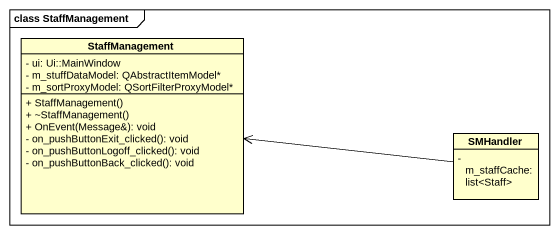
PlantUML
@startuml
mainframe class StaffManagement
hide circle
hide empty members
skinparam classAttributeIconSize 0
class StaffManagement {
  - ui: Ui::MainWindow
  - m_stuffDataModel: QAbstractItemModel*
  - m_sortProxyModel: QSortFilterProxyModel*
  + StaffManagement()
  + ~StaffManagement()
  + OnEvent(Message&): void
  - on_pushButtonExit_clicked(): void
  - on_pushButtonLogoff_clicked(): void
  - on_pushButtonBack_clicked(): void
}
class SMHandler {
  - m_staffCache: list<Staff>
}
SMHandler -left-> StaffManagement
@enduml
